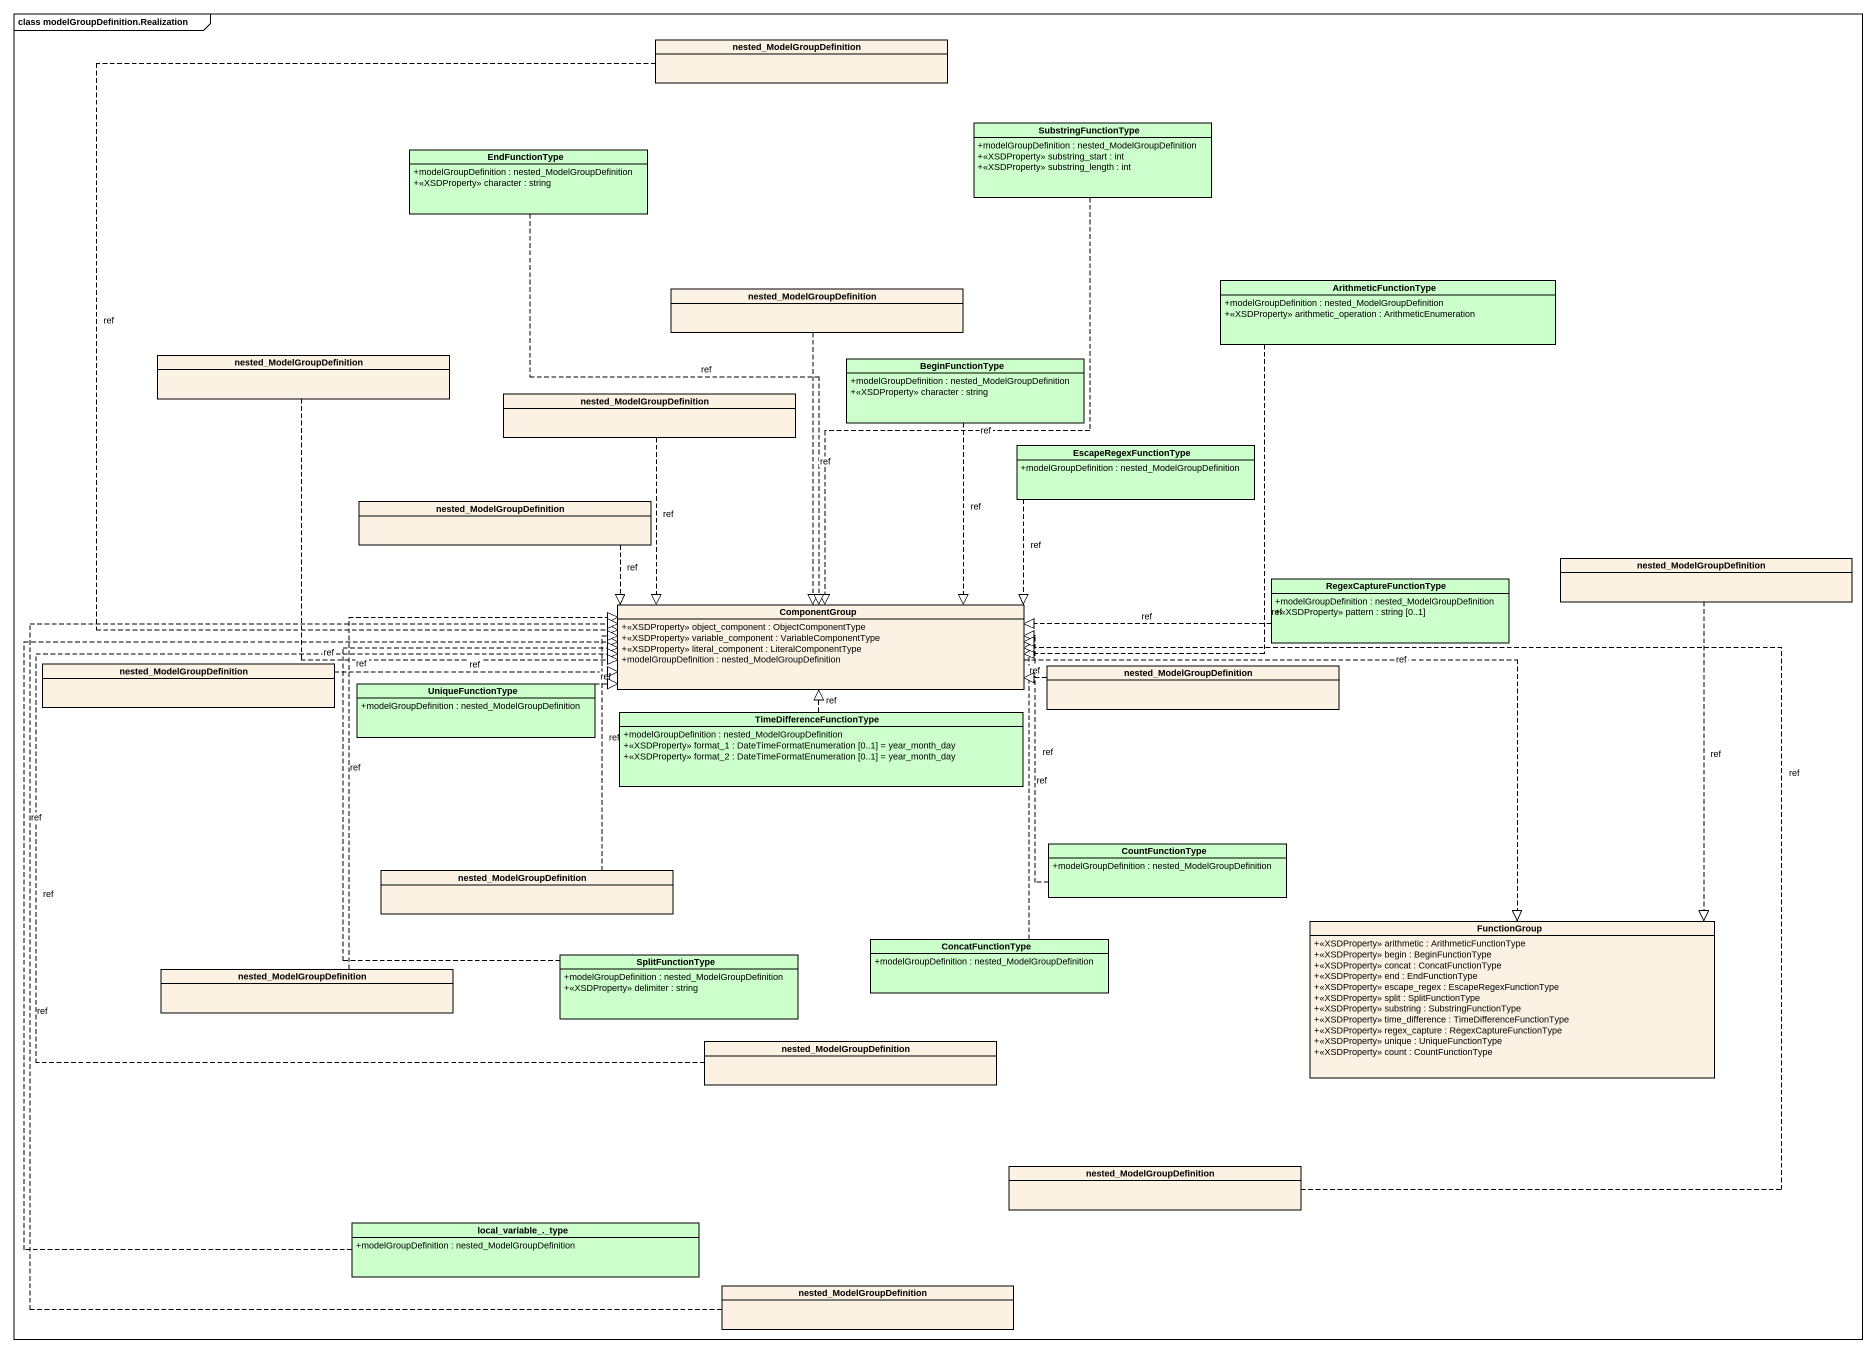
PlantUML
@startuml
mainframe class modelGroupDefinition.Realization
hide circle
hide empty members
skinparam classAttributeIconSize 0
class nested_ModelGroupDefinition
class SubstringFunctionType #CCFFCC {
  +modelGroupDefinition : nested_ModelGroupDefinition
  +<<XSDProperty>> substring_start : int
  +<<XSDProperty>> substring_length : int
}
class EndFunctionType #CCFFCC {
  +modelGroupDefinition : nested_ModelGroupDefinition
  +<<XSDProperty>> character : string
}
class "nested_ModelGroupDefinition" as nested_ModelGroupDefinition_2
class ArithmeticFunctionType #CCFFCC {
  +modelGroupDefinition : nested_ModelGroupDefinition
  +<<XSDProperty>> arithmetic_operation : ArithmeticEnumeration
}
class "nested_ModelGroupDefinition" as nested_ModelGroupDefinition_3
class BeginFunctionType #CCFFCC {
  +modelGroupDefinition : nested_ModelGroupDefinition
  +<<XSDProperty>> character : string
}
class "nested_ModelGroupDefinition" as nested_ModelGroupDefinition_4
class EscapeRegexFunctionType #CCFFCC {
  +modelGroupDefinition : nested_ModelGroupDefinition
}
class "nested_ModelGroupDefinition" as nested_ModelGroupDefinition_5
class "nested_ModelGroupDefinition" as nested_ModelGroupDefinition_6
class RegexCaptureFunctionType #CCFFCC {
  +modelGroupDefinition : nested_ModelGroupDefinition
  +<<XSDProperty>> pattern : string [0..1]
}
class ComponentGroup {
  +<<XSDProperty>> object_component : ObjectComponentType
  +<<XSDProperty>> variable_component : VariableComponentType
  +<<XSDProperty>> literal_component : LiteralComponentType
  +modelGroupDefinition : nested_ModelGroupDefinition
}
class "nested_ModelGroupDefinition" as nested_ModelGroupDefinition_7
class "nested_ModelGroupDefinition" as nested_ModelGroupDefinition_8
class UniqueFunctionType #CCFFCC {
  +modelGroupDefinition : nested_ModelGroupDefinition
}
class TimeDifferenceFunctionType #CCFFCC {
  +modelGroupDefinition : nested_ModelGroupDefinition
  +<<XSDProperty>> format_1 : DateTimeFormatEnumeration [0..1] = year_month_day
  +<<XSDProperty>> format_2 : DateTimeFormatEnumeration [0..1] = year_month_day
}
class "nested_ModelGroupDefinition" as nested_ModelGroupDefinition_9
class CountFunctionType #CCFFCC {
  +modelGroupDefinition : nested_ModelGroupDefinition
}
class ConcatFunctionType #CCFFCC {
  +modelGroupDefinition : nested_ModelGroupDefinition
}
class FunctionGroup {
  +<<XSDProperty>> arithmetic : ArithmeticFunctionType
  +<<XSDProperty>> begin : BeginFunctionType
  +<<XSDProperty>> concat : ConcatFunctionType
  +<<XSDProperty>> end : EndFunctionType
  +<<XSDProperty>> escape_regex : EscapeRegexFunctionType
  +<<XSDProperty>> split : SplitFunctionType
  +<<XSDProperty>> substring : SubstringFunctionType
  +<<XSDProperty>> time_difference : TimeDifferenceFunctionType
  +<<XSDProperty>> regex_capture : RegexCaptureFunctionType
  +<<XSDProperty>> unique : UniqueFunctionType
  +<<XSDProperty>> count : CountFunctionType
}
class "nested_ModelGroupDefinition" as nested_ModelGroupDefinition_10
class SplitFunctionType #CCFFCC {
  +modelGroupDefinition : nested_ModelGroupDefinition
  +<<XSDProperty>> delimiter : string
}
class "nested_ModelGroupDefinition" as nested_ModelGroupDefinition_11
class "nested_ModelGroupDefinition" as nested_ModelGroupDefinition_12
class "local_variable_._type" as local_variable_type #CCFFCC {
  +modelGroupDefinition : nested_ModelGroupDefinition
}
class "nested_ModelGroupDefinition" as nested_ModelGroupDefinition_13
nested_ModelGroupDefinition ..|> ComponentGroup : ref
SubstringFunctionType ..|> ComponentGroup : ref
EndFunctionType ..|> ComponentGroup : ref
nested_ModelGroupDefinition_2 ..|> ComponentGroup : ref
ArithmeticFunctionType .left.|> ComponentGroup : ref
nested_ModelGroupDefinition_3 .right.|> ComponentGroup : ref
BeginFunctionType ..|> ComponentGroup : ref
nested_ModelGroupDefinition_4 ..|> ComponentGroup : ref
EscapeRegexFunctionType .left.|> ComponentGroup : ref
nested_ModelGroupDefinition_5 .right.|> ComponentGroup : ref
nested_ModelGroupDefinition_6 ..|> FunctionGroup : ref
RegexCaptureFunctionType .left.|> ComponentGroup : ref
ComponentGroup .right.|> FunctionGroup : ref
nested_ModelGroupDefinition_7 .right.|> ComponentGroup : ref
nested_ModelGroupDefinition_8 .left.|> ComponentGroup : ref
UniqueFunctionType .right.|> ComponentGroup : ref
TimeDifferenceFunctionType .up.|> ComponentGroup : ref
nested_ModelGroupDefinition_9 .up.|> ComponentGroup : ref
CountFunctionType .up.|> ComponentGroup : ref
ConcatFunctionType .up.|> ComponentGroup : ref
nested_ModelGroupDefinition_10 .up.|> ComponentGroup : ref
SplitFunctionType .up.|> ComponentGroup : ref
nested_ModelGroupDefinition_11 .up.|> ComponentGroup : ref
nested_ModelGroupDefinition_12 .up.|> ComponentGroup : ref
local_variable_type .up.|> ComponentGroup : ref
nested_ModelGroupDefinition_13 .up.|> ComponentGroup : ref
@enduml
